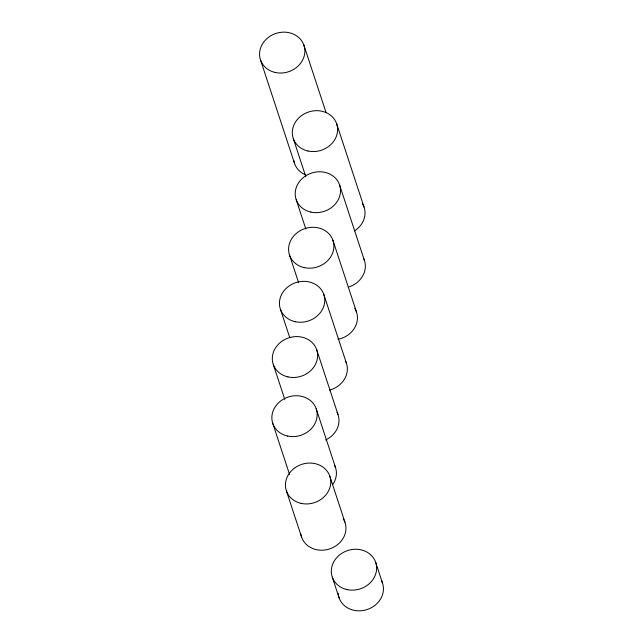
<?xml version="1.0" encoding="UTF-8"?>
<svg xmlns="http://www.w3.org/2000/svg" width="643" height="643" viewBox="0 0 643 643"><rect width="100%" height="100%" fill="white"/><g stroke="black" fill="none" stroke-linecap="round" stroke-linejoin="round"><path stroke-width="0.96" d="M336.602 123.609L364.026 207.014M303.874 45.09L326.049 112.541M339.504 184.702L364.348 260.246M332.889 240.233L356.439 311.847M293.296 138.623L305.763 176.536M260.568 60.104L294.615 163.66M296.198 199.716L305.827 228.988M323.75 294.293L346.352 363.014M289.583 255.247L298.569 282.574M316.621 349.527L337.993 414.526M375.625 562.183L382.432 582.896M316.171 408.659L335.413 467.188M280.444 309.307L289.736 337.551M329.746 475.989L344.961 522.261M273.315 364.541L284.777 399.399M332.318 577.205L339.126 597.91M272.865 423.673L289.623 474.655M286.44 491.003L301.655 537.283M305.329 174.759A22.915 20.158 -18.2 0 1 293.819 160.517M362.306 203.445A22.915 20.158 -18.2 0 1 354.558 230.869M363.343 257.939A22.915 20.158 -18.2 0 1 348.996 286.907M354.711 308.286A22.915 20.158 -18.2 0 1 337.929 339.335M345.347 360.707A22.915 20.158 -18.2 0 1 329.433 390.132M336.988 412.219A22.915 20.158 -18.2 0 1 325.679 439.973M334.408 464.881A22.915 20.158 -18.2 0 1 332.785 484.476M343.241 518.7A22.915 20.158 -18.2 0 1 330.389 548.656A22.915 20.158 -18.2 0 1 300.868 534.14M381.436 580.581A22.915 20.158 -18.2 0 1 366.309 609.797A22.915 20.158 -18.2 0 1 338.17 593.336M275.236 72.474A22.915 20.158 -18.2 0 0 304.38 46.81A22.915 20.158 -18.2 0 0 267.03 38.508A22.915 20.158 -18.2 0 0 275.236 72.474M307.973 150.992A22.915 20.158 -18.2 0 0 337.117 125.329A22.915 20.158 -18.2 0 0 299.767 117.026A22.915 20.158 -18.2 0 0 307.973 150.992M310.874 212.086A22.915 20.158 -18.2 0 0 340.018 186.422A22.915 20.158 -18.2 0 0 302.668 178.119A22.915 20.158 -18.2 0 0 310.874 212.086M304.26 267.617A22.915 20.158 -18.2 0 0 333.404 241.961A22.915 20.158 -18.2 0 0 296.053 233.65A22.915 20.158 -18.2 0 0 304.26 267.617M295.121 321.677A22.915 20.158 -18.2 0 0 324.265 296.021A22.915 20.158 -18.2 0 0 286.915 287.71A22.915 20.158 -18.2 0 0 295.121 321.677M287.992 376.911A22.915 20.158 -18.2 0 0 317.136 351.247A22.915 20.158 -18.2 0 0 279.785 342.944A22.915 20.158 -18.2 0 0 287.992 376.911M287.542 436.042A22.915 20.158 -18.2 0 0 316.678 410.387A22.915 20.158 -18.2 0 0 279.335 402.076A22.915 20.158 -18.2 0 0 287.542 436.042M301.117 503.373A22.915 20.158 -18.2 0 0 330.261 477.717A22.915 20.158 -18.2 0 0 292.911 469.406A22.915 20.158 -18.2 0 0 301.117 503.373M346.995 589.567A22.915 20.158 -18.2 0 0 376.139 563.911A22.915 20.158 -18.2 0 0 338.789 555.6A22.915 20.158 -18.2 0 0 346.995 589.567"/></g></svg>
